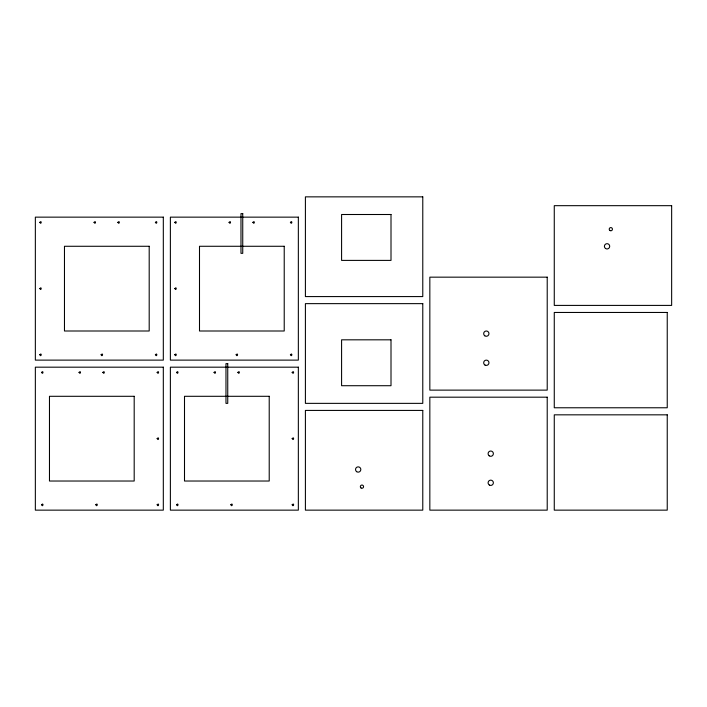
<?xml version="1.0" encoding="UTF-8"?>
<svg xmlns="http://www.w3.org/2000/svg" width="707" height="707" viewBox="0 0 707 707"><rect width="100%" height="100%" fill="white"/><g stroke="black" fill="none" stroke-linecap="round" stroke-linejoin="round"><path stroke-width="1.06" d="M39.769 222.369C41.324 225.506 42.075 219.577 39.769 222.369M39.769 288.553C41.324 291.699 42.058 285.769 39.769 288.553M39.769 354.746C41.2 357.875 42.199 352.077 39.778 354.667M41.527 372.395C43.092 375.541 43.825 369.611 41.527 372.395M41.527 504.771C42.968 507.9 43.967 502.111 41.545 504.692M79.043 372.395C80.607 375.55 81.305 369.602 79.043 372.395M94.04 222.369C95.631 225.506 96.293 219.585 94.04 222.369M101.101 354.746C102.524 357.883 103.558 352.059 101.11 354.667M95.807 504.771C97.239 507.909 98.246 502.094 95.816 504.692M102.869 372.395C104.433 375.541 105.14 369.593 102.869 372.395M117.866 222.369C119.43 225.506 120.181 219.577 117.866 222.369M155.381 222.369C156.936 225.515 157.661 219.577 155.381 222.369M155.381 354.746C156.857 357.875 157.741 352.068 155.39 354.667M157.14 372.395C158.668 375.55 159.464 369.593 157.14 372.395M157.14 438.587C158.73 441.742 159.375 435.777 157.14 438.587M157.14 504.771C158.615 507.909 159.517 502.085 157.157 504.692M174.788 222.369C176.379 225.506 177.042 219.585 174.788 222.369M174.788 288.553C176.352 291.708 177.077 285.752 174.788 288.553M174.788 354.746C176.229 357.875 177.227 352.068 174.806 354.667M176.556 372.395C178.111 375.55 178.853 369.584 176.556 372.395M176.556 504.771C177.987 507.909 178.995 502.094 176.564 504.692M214.062 372.395C215.67 375.532 216.298 369.62 214.062 372.395M229.068 222.369C230.597 225.515 231.401 219.568 229.068 222.369M236.129 354.746C237.605 357.875 238.498 352.068 236.138 354.667M230.835 504.771C232.311 507.909 233.195 502.094 230.844 504.692M237.897 372.395C239.426 375.55 240.221 369.593 237.897 372.395M252.894 222.369C254.485 225.506 255.147 219.585 252.894 222.369M290.4 222.369C291.973 225.515 292.671 219.568 290.4 222.369M290.4 354.746C291.867 357.866 292.804 352.086 290.418 354.667M292.168 372.395C293.767 375.532 294.404 369.62 292.168 372.395M292.168 438.587C293.741 441.725 294.457 435.804 292.168 438.587M292.168 504.771C293.626 507.891 294.572 502.111 292.177 504.692M422.777 196.855L305.406 196.855L305.406 296.578L422.777 296.578L422.777 196.855M671.65 205.675L554.27 205.675L554.27 305.406L671.65 305.406L671.65 205.675M242.74 213.62L240.981 213.62L240.981 253.336L242.74 253.336L242.74 213.62M391.006 214.504L341.587 214.504L341.587 260.397L391.006 260.397L391.006 214.504M163.317 217.146L35.35 217.146L35.35 360.119L163.317 360.119L163.317 217.146M298.345 217.146L170.378 217.146L170.378 360.119L298.345 360.119L298.345 217.146M149.195 246.275L64.47 246.275L64.47 331L149.195 331L149.195 246.275M284.223 246.275L199.498 246.275L199.498 331L284.223 331L284.223 246.275M547.218 277.162L429.838 277.162L429.838 390.123L547.218 390.123L547.218 277.162M422.777 303.639L305.406 303.639L305.406 403.361L422.777 403.361L422.777 303.639M667.24 312.459L554.27 312.459L554.27 407.771L667.24 407.771L667.24 312.459M391.006 339.82L341.587 339.82L341.587 385.713L391.006 385.713L391.006 339.82M227.742 363.645L225.975 363.645L225.975 403.361L227.742 403.361L227.742 363.645M163.317 367.18L35.35 367.18L35.35 510.145L163.317 510.145L163.317 367.18M298.345 367.18L170.378 367.18L170.378 510.145L298.345 510.145L298.345 367.18M134.189 396.3L49.472 396.3L49.472 481.025L134.189 481.025L134.189 396.3M269.217 396.3L184.5 396.3L184.5 481.025L269.217 481.025L269.217 396.3M547.218 397.184L429.838 397.184L429.838 510.145L547.218 510.145L547.218 397.184M422.777 410.422L305.406 410.422L305.406 510.145L422.777 510.145L422.777 410.422M667.24 414.832L554.27 414.832L554.27 510.145L667.24 510.145L667.24 414.832M356.655 471.675A2.651 2.651 0 0 0 360.817 469.748A2.651 2.651 0 0 0 357.062 467.106A2.651 2.651 0 0 0 356.655 471.675M361.038 487.971A1.608 1.608 0 0 0 363.557 486.787A1.608 1.608 0 0 0 361.268 485.196A1.608 1.608 0 0 0 361.038 487.971M489.412 485.082A2.651 2.651 0 0 0 493.38 482.793A2.651 2.651 0 0 0 489.412 480.495A2.651 2.651 0 0 0 489.412 485.082M489.209 455.829A2.651 2.651 0 0 0 493.371 453.903A2.651 2.651 0 0 0 489.624 451.26A2.651 2.651 0 0 0 489.209 455.829M484.993 365.059A2.651 2.651 0 0 0 488.97 362.771A2.651 2.651 0 0 0 484.993 360.473A2.651 2.651 0 0 0 484.993 365.059M484.799 335.807A2.651 2.651 0 0 0 488.952 333.881A2.651 2.651 0 0 0 485.205 331.238A2.651 2.651 0 0 0 484.799 335.807M605.528 248.484A2.651 2.651 0 0 0 609.69 246.557A2.651 2.651 0 0 0 605.934 243.915A2.651 2.651 0 0 0 605.528 248.484M609.911 230.509A1.608 1.608 0 0 0 612.43 229.324A1.608 1.608 0 0 0 610.141 227.734A1.608 1.608 0 0 0 609.911 230.509"/></g></svg>
